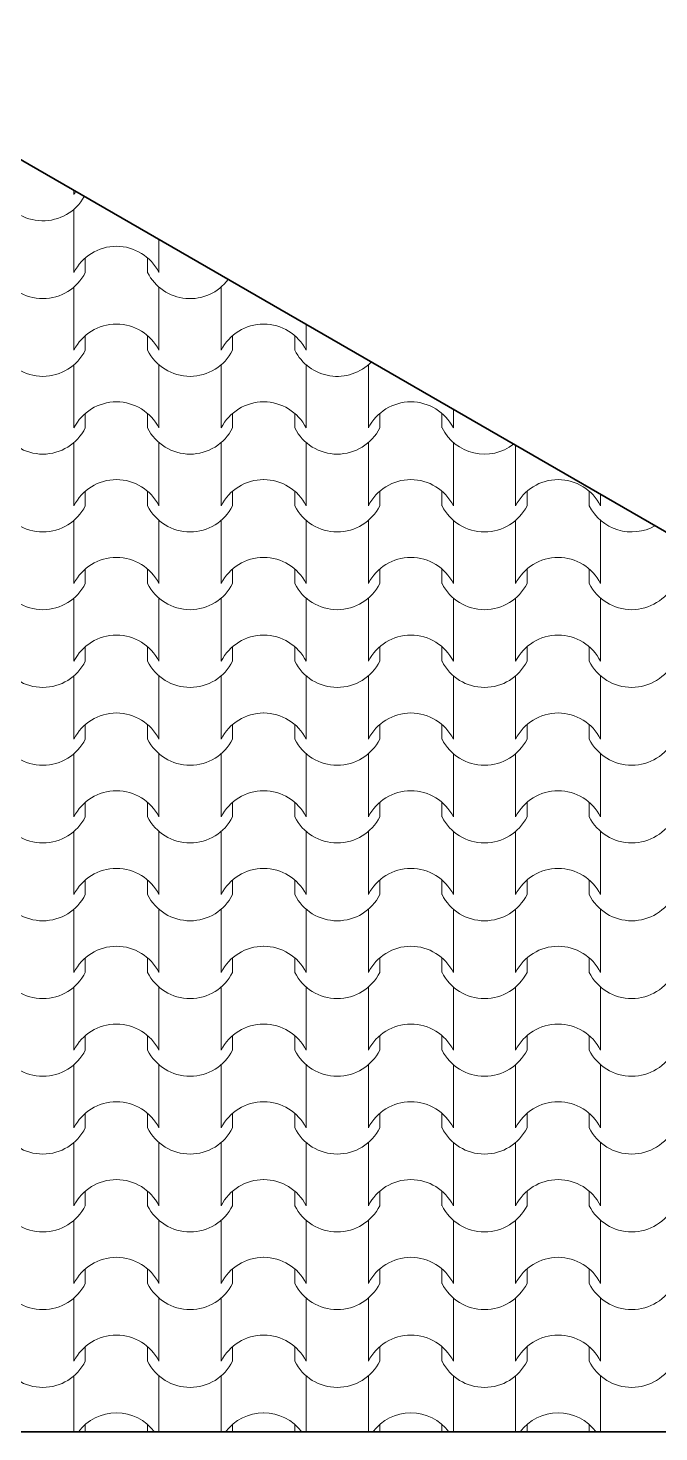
# Model space of a CAD drawing. Header units: millimetres. Extents: x 102766 to 172228, y -127504 to -81044.
# Drawn here: x 129837 to 131056, y -100622 to -97908 of the extents above; entities that cross this region are included whole.
import ezdxf

# ---------------------------------------------------------------- set-up
doc = ezdxf.new("R2010")
doc.units = ezdxf.units.MM
doc.header["$MEASUREMENT"] = 0
doc.layers.add('2D Drafting - General_Pen_No__105', color=7, linetype='Continuous', lineweight=13, true_color=0xcae6ff)
doc.layers.add('2D Drafting - General_Pen_No__82', color=7, linetype='Continuous', lineweight=20, true_color=0xaaaaaa)
doc.layers.add('Shell - Roof_Pen_No__21', color=7, linetype='Continuous', lineweight=35)

# ---------------------------------------------------------------- blocks, each defined once
blk = doc.blocks.new('*X6')
at = {"layer": '2D Drafting - General_Pen_No__82', "linetype": 'Continuous'}
for p, q in [((129925.2, -98222.4), (129925.2, -98230.4)), ((129925.2, -98258.8), (129925.2, -98319.8)), ((129925.2, -98319.8), (129925.2, -98380.8)), ((130089.5, -98317.3), (130089.5, -98319.8)), ((130089.5, -98319.8), (130089.5, -98380.8)), ((129947.2, -98352.7), (129947.2, -98380.8)), ((130067.5, -98352.7), (130067.5, -98380.8)), ((129925.2, -98409.2), (129925.2, -98470.1)), ((130089.5, -98409.2), (130089.5, -98470.1)), ((130209.7, -98409.2), (130209.7, -98470.1)), ((129925.2, -98470.1), (129925.2, -98531.1)), ((130089.5, -98470.1), (130089.5, -98531.1)), ((130209.7, -98470.1), (130209.7, -98531.1)), ((129947.2, -98503.1), (129947.2, -98531.1)), ((130067.5, -98503.1), (130067.5, -98531.1)), ((130231.7, -98503.1), (130231.7, -98531.1)), ((130352, -98503.1), (130352, -98531.1)), ((130374, -98481.5), (130374, -98531.1)), ((129925.2, -98559.5), (129925.2, -98620.5)), ((130089.5, -98559.5), (130089.5, -98620.5)), ((130209.7, -98559.5), (130209.7, -98620.5)), ((130374, -98559.5), (130374, -98620.5)), ((130494.2, -98559.5), (130494.2, -98620.5)), ((129925.2, -98620.5), (129925.2, -98681.4)), ((130089.5, -98620.5), (130089.5, -98681.4)), ((130209.7, -98620.5), (130209.7, -98681.4)), ((130374, -98620.5), (130374, -98681.4)), ((130494.2, -98620.5), (130494.2, -98681.4)), ((129947.2, -98653.4), (129947.2, -98681.4)), ((130067.5, -98653.4), (130067.5, -98681.4)), ((130231.7, -98653.4), (130231.7, -98681.4)), ((130352, -98653.4), (130352, -98681.4)), ((130516.2, -98653.4), (130516.2, -98681.4)), ((130636.4, -98653.4), (130636.4, -98681.4)), ((130658.4, -98645.7), (130658.4, -98681.4)), ((129925.2, -98709.8), (129925.2, -98770.8)), ((130089.5, -98709.8), (130089.5, -98770.8)), ((130209.7, -98709.8), (130209.7, -98770.8)), ((130374, -98709.8), (130374, -98770.8)), ((130494.2, -98709.8), (130494.2, -98770.8)), ((130658.4, -98709.8), (130658.4, -98770.8)), ((130778.7, -98715.2), (130778.7, -98770.8)), ((129925.2, -98770.8), (129925.2, -98831.8)), ((130089.5, -98770.8), (130089.5, -98831.8)), ((130209.7, -98770.8), (130209.7, -98831.8)), ((130374, -98770.8), (130374, -98831.8)), ((130494.2, -98770.8), (130494.2, -98831.8)), ((130658.4, -98770.8), (130658.4, -98831.8)), ((130778.7, -98770.8), (130778.7, -98831.8)), ((129947.2, -98803.8), (129947.2, -98831.8)), ((130067.5, -98803.8), (130067.5, -98831.8)), ((130231.7, -98803.8), (130231.7, -98831.8)), ((130352, -98803.8), (130352, -98831.8)), ((130516.2, -98803.8), (130516.2, -98831.8)), ((130636.4, -98803.8), (130636.4, -98831.8)), ((130800.7, -98803.8), (130800.7, -98831.8)), ((130920.9, -98803.8), (130920.9, -98831.8)), ((130942.9, -98810), (130942.9, -98831.8)), ((129925.2, -98860.2), (129925.2, -98921.1)), ((130089.5, -98860.2), (130089.5, -98921.1)), ((130209.7, -98860.2), (130209.7, -98921.1)), ((130374, -98860.2), (130374, -98921.1)), ((130494.2, -98860.2), (130494.2, -98921.1)), ((130658.4, -98860.2), (130658.4, -98921.1)), ((130778.7, -98860.2), (130778.7, -98921.1)), ((130942.9, -98860.2), (130942.9, -98921.1)), ((129925.2, -98921.1), (129925.2, -98982.1)), ((130089.5, -98921.1), (130089.5, -98982.1)), ((130209.7, -98921.1), (130209.7, -98982.1)), ((130374, -98921.1), (130374, -98982.1)), ((130494.2, -98921.1), (130494.2, -98982.1)), ((130658.4, -98921.1), (130658.4, -98982.1)), ((130778.7, -98921.1), (130778.7, -98982.1)), ((130942.9, -98921.1), (130942.9, -98982.1)), ((129947.2, -98954.1), (129947.2, -98982.1)), ((130067.5, -98954.1), (130067.5, -98982.1)), ((130231.7, -98954.1), (130231.7, -98982.1)), ((130352, -98954.1), (130352, -98982.1)), ((130516.2, -98954.1), (130516.2, -98982.1)), ((130636.4, -98954.1), (130636.4, -98982.1)), ((130800.7, -98954.1), (130800.7, -98982.1)), ((130920.9, -98954.1), (130920.9, -98982.1)), ((129925.2, -99010.5), (129925.2, -99071.5)), ((130089.5, -99010.5), (130089.5, -99071.5)), ((130209.7, -99010.5), (130209.7, -99071.5)), ((130374, -99010.5), (130374, -99071.5)), ((130494.2, -99010.5), (130494.2, -99071.5)), ((130658.4, -99010.5), (130658.4, -99071.5)), ((130778.7, -99010.5), (130778.7, -99071.5)), ((130942.9, -99010.5), (130942.9, -99071.5)), ((129925.2, -99071.5), (129925.2, -99132.5)), ((130089.5, -99071.5), (130089.5, -99132.5)), ((130209.7, -99071.5), (130209.7, -99132.5)), ((130374, -99071.5), (130374, -99132.5)), ((130494.2, -99071.5), (130494.2, -99132.5)), ((130658.4, -99071.5), (130658.4, -99132.5)), ((130778.7, -99071.5), (130778.7, -99132.5)), ((130942.9, -99071.5), (130942.9, -99132.5)), ((129947.2, -99104.4), (129947.2, -99132.5)), ((130067.5, -99104.4), (130067.5, -99132.5)), ((130231.7, -99104.4), (130231.7, -99132.5)), ((130352, -99104.4), (130352, -99132.5)), ((130516.2, -99104.4), (130516.2, -99132.5)), ((130636.4, -99104.4), (130636.4, -99132.5)), ((130800.7, -99104.4), (130800.7, -99132.5)), ((130920.9, -99104.4), (130920.9, -99132.5)), ((129925.2, -99160.9), (129925.2, -99221.8)), ((130089.5, -99160.9), (130089.5, -99221.8)), ((130209.7, -99160.9), (130209.7, -99221.8)), ((130374, -99160.9), (130374, -99221.8)), ((130494.2, -99160.9), (130494.2, -99221.8)), ((130658.4, -99160.9), (130658.4, -99221.8)), ((130778.7, -99160.9), (130778.7, -99221.8)), ((130942.9, -99160.9), (130942.9, -99221.8)), ((129925.2, -99221.8), (129925.2, -99282.8)), ((130089.5, -99221.8), (130089.5, -99282.8)), ((130209.7, -99221.8), (130209.7, -99282.8)), ((130374, -99221.8), (130374, -99282.8)), ((130494.2, -99221.8), (130494.2, -99282.8)), ((130658.4, -99221.8), (130658.4, -99282.8)), ((130778.7, -99221.8), (130778.7, -99282.8)), ((130942.9, -99221.8), (130942.9, -99282.8)), ((129947.2, -99254.8), (129947.2, -99282.8)), ((130067.5, -99254.8), (130067.5, -99282.8)), ((130231.7, -99254.8), (130231.7, -99282.8)), ((130352, -99254.8), (130352, -99282.8)), ((130516.2, -99254.8), (130516.2, -99282.8)), ((130636.4, -99254.8), (130636.4, -99282.8)), ((130800.7, -99254.8), (130800.7, -99282.8)), ((130920.9, -99254.8), (130920.9, -99282.8)), ((129925.2, -99311.2), (129925.2, -99372.2)), ((130089.5, -99311.2), (130089.5, -99372.2)), ((130209.7, -99311.2), (130209.7, -99372.2)), ((130374, -99311.2), (130374, -99372.2)), ((130494.2, -99311.2), (130494.2, -99372.2)), ((130658.4, -99311.2), (130658.4, -99372.2)), ((130778.7, -99311.2), (130778.7, -99372.2)), ((130942.9, -99311.2), (130942.9, -99372.2)), ((129925.2, -99372.2), (129925.2, -99433.1)), ((130089.5, -99372.2), (130089.5, -99433.1)), ((130209.7, -99372.2), (130209.7, -99433.1)), ((130374, -99372.2), (130374, -99433.1)), ((130494.2, -99372.2), (130494.2, -99433.1)), ((130658.4, -99372.2), (130658.4, -99433.1)), ((130778.7, -99372.2), (130778.7, -99433.1)), ((130942.9, -99372.2), (130942.9, -99433.1)), ((129947.2, -99405.1), (129947.2, -99433.1)), ((130067.5, -99405.1), (130067.5, -99433.1)), ((130231.7, -99405.1), (130231.7, -99433.1)), ((130352, -99405.1), (130352, -99433.1)), ((130516.2, -99405.1), (130516.2, -99433.1)), ((130636.4, -99405.1), (130636.4, -99433.1)), ((130800.7, -99405.1), (130800.7, -99433.1)), ((130920.9, -99405.1), (130920.9, -99433.1)), ((129925.2, -99461.5), (129925.2, -99522.5)), ((130089.5, -99461.5), (130089.5, -99522.5)), ((130209.7, -99461.5), (130209.7, -99522.5)), ((130374, -99461.5), (130374, -99522.5)), ((130494.2, -99461.5), (130494.2, -99522.5)), ((130658.4, -99461.5), (130658.4, -99522.5)), ((130778.7, -99461.5), (130778.7, -99522.5)), ((130942.9, -99461.5), (130942.9, -99522.5)), ((129925.2, -99522.5), (129925.2, -99583.5)), ((130089.5, -99522.5), (130089.5, -99583.5)), ((130209.7, -99522.5), (130209.7, -99583.5)), ((130374, -99522.5), (130374, -99583.5)), ((130494.2, -99522.5), (130494.2, -99583.5)), ((130658.4, -99522.5), (130658.4, -99583.5)), ((130778.7, -99522.5), (130778.7, -99583.5)), ((130942.9, -99522.5), (130942.9, -99583.5)), ((129947.2, -99555.4), (129947.2, -99583.5)), ((130067.5, -99555.4), (130067.5, -99583.5)), ((130231.7, -99555.4), (130231.7, -99583.5)), ((130352, -99555.4), (130352, -99583.5)), ((130516.2, -99555.4), (130516.2, -99583.5)), ((130636.4, -99555.4), (130636.4, -99583.5)), ((130800.7, -99555.4), (130800.7, -99583.5)), ((130920.9, -99555.4), (130920.9, -99583.5)), ((129925.2, -99611.9), (129925.2, -99672.8)), ((130089.5, -99611.9), (130089.5, -99672.8)), ((130209.7, -99611.9), (130209.7, -99672.8)), ((130374, -99611.9), (130374, -99672.8)), ((130494.2, -99611.9), (130494.2, -99672.8)), ((130658.4, -99611.9), (130658.4, -99672.8)), ((130778.7, -99611.9), (130778.7, -99672.8)), ((130942.9, -99611.9), (130942.9, -99672.8)), ((129925.2, -99672.8), (129925.2, -99733.8)), ((130089.5, -99672.8), (130089.5, -99733.8)), ((130209.7, -99672.8), (130209.7, -99733.8)), ((130374, -99672.8), (130374, -99733.8)), ((130494.2, -99672.8), (130494.2, -99733.8)), ((130658.4, -99672.8), (130658.4, -99733.8)), ((130778.7, -99672.8), (130778.7, -99733.8)), ((130942.9, -99672.8), (130942.9, -99733.8)), ((129947.2, -99705.8), (129947.2, -99733.8)), ((130067.5, -99705.8), (130067.5, -99733.8)), ((130231.7, -99705.8), (130231.7, -99733.8)), ((130352, -99705.8), (130352, -99733.8)), ((130516.2, -99705.8), (130516.2, -99733.8)), ((130636.4, -99705.8), (130636.4, -99733.8)), ((130800.7, -99705.8), (130800.7, -99733.8)), ((130920.9, -99705.8), (130920.9, -99733.8)), ((129925.2, -99762.2), (129925.2, -99823.2)), ((130089.5, -99762.2), (130089.5, -99823.2)), ((130209.7, -99762.2), (130209.7, -99823.2)), ((130374, -99762.2), (130374, -99823.2)), ((130494.2, -99762.2), (130494.2, -99823.2)), ((130658.4, -99762.2), (130658.4, -99823.2)), ((130778.7, -99762.2), (130778.7, -99823.2)), ((130942.9, -99762.2), (130942.9, -99823.2)), ((129925.2, -99823.2), (129925.2, -99884.1)), ((130089.5, -99823.2), (130089.5, -99884.1)), ((130209.7, -99823.2), (130209.7, -99884.1)), ((130374, -99823.2), (130374, -99884.1)), ((130494.2, -99823.2), (130494.2, -99884.1)), ((130658.4, -99823.2), (130658.4, -99884.1)), ((130778.7, -99823.2), (130778.7, -99884.1)), ((130942.9, -99823.2), (130942.9, -99884.1)), ((129947.2, -99856.1), (129947.2, -99884.1)), ((130067.5, -99856.1), (130067.5, -99884.1)), ((130231.7, -99856.1), (130231.7, -99884.1)), ((130352, -99856.1), (130352, -99884.1)), ((130516.2, -99856.1), (130516.2, -99884.1)), ((130636.4, -99856.1), (130636.4, -99884.1)), ((130800.7, -99856.1), (130800.7, -99884.1)), ((130920.9, -99856.1), (130920.9, -99884.1)), ((129925.2, -99912.5), (129925.2, -99973.5)), ((130089.5, -99912.5), (130089.5, -99973.5)), ((130209.7, -99912.5), (130209.7, -99973.5)), ((130374, -99912.5), (130374, -99973.5)), ((130494.2, -99912.5), (130494.2, -99973.5)), ((130658.4, -99912.5), (130658.4, -99973.5)), ((130778.7, -99912.5), (130778.7, -99973.5)), ((130942.9, -99912.5), (130942.9, -99973.5)), ((129925.2, -99973.5), (129925.2, -100034.5)), ((130089.5, -99973.5), (130089.5, -100034.5)), ((130209.7, -99973.5), (130209.7, -100034.5)), ((130374, -99973.5), (130374, -100034.5)), ((130494.2, -99973.5), (130494.2, -100034.5)), ((130658.4, -99973.5), (130658.4, -100034.5)), ((130778.7, -99973.5), (130778.7, -100034.5)), ((130942.9, -99973.5), (130942.9, -100034.5)), ((129947.2, -100006.4), (129947.2, -100034.5)), ((130067.5, -100006.4), (130067.5, -100034.5)), ((130231.7, -100006.4), (130231.7, -100034.5)), ((130352, -100006.4), (130352, -100034.5)), ((130516.2, -100006.4), (130516.2, -100034.5)), ((130636.4, -100006.4), (130636.4, -100034.5)), ((130800.7, -100006.4), (130800.7, -100034.5)), ((130920.9, -100006.4), (130920.9, -100034.5)), ((129925.2, -100062.9), (129925.2, -100123.8)), ((130089.5, -100062.9), (130089.5, -100123.8)), ((130209.7, -100062.9), (130209.7, -100123.8)), ((130374, -100062.9), (130374, -100123.8)), ((130494.2, -100062.9), (130494.2, -100123.8)), ((130658.4, -100062.9), (130658.4, -100123.8)), ((130778.7, -100062.9), (130778.7, -100123.8)), ((130942.9, -100062.9), (130942.9, -100123.8)), ((129925.2, -100123.8), (129925.2, -100184.8)), ((130089.5, -100123.8), (130089.5, -100184.8)), ((130209.7, -100123.8), (130209.7, -100184.8)), ((130374, -100123.8), (130374, -100184.8)), ((130494.2, -100123.8), (130494.2, -100184.8)), ((130658.4, -100123.8), (130658.4, -100184.8)), ((130778.7, -100123.8), (130778.7, -100184.8)), ((130942.9, -100123.8), (130942.9, -100184.8)), ((129947.2, -100156.8), (129947.2, -100184.8)), ((130067.5, -100156.8), (130067.5, -100184.8)), ((130231.7, -100156.8), (130231.7, -100184.8)), ((130352, -100156.8), (130352, -100184.8)), ((130516.2, -100156.8), (130516.2, -100184.8)), ((130636.4, -100156.8), (130636.4, -100184.8)), ((130800.7, -100156.8), (130800.7, -100184.8)), ((130920.9, -100156.8), (130920.9, -100184.8)), ((129925.2, -100213.2), (129925.2, -100274.2)), ((130089.5, -100213.2), (130089.5, -100274.2)), ((130209.7, -100213.2), (130209.7, -100274.2)), ((130374, -100213.2), (130374, -100274.2)), ((130494.2, -100213.2), (130494.2, -100274.2)), ((130658.4, -100213.2), (130658.4, -100274.2)), ((130778.7, -100213.2), (130778.7, -100274.2)), ((130942.9, -100213.2), (130942.9, -100274.2)), ((129925.2, -100274.2), (129925.2, -100335.1)), ((130089.5, -100274.2), (130089.5, -100335.1)), ((130209.7, -100274.2), (130209.7, -100335.1)), ((130374, -100274.2), (130374, -100335.1)), ((130494.2, -100274.2), (130494.2, -100335.1)), ((130658.4, -100274.2), (130658.4, -100335.1)), ((130778.7, -100274.2), (130778.7, -100335.1)), ((130942.9, -100274.2), (130942.9, -100335.1)), ((129947.2, -100307.1), (129947.2, -100335.1)), ((130067.5, -100307.1), (130067.5, -100335.1)), ((130231.7, -100307.1), (130231.7, -100335.1)), ((130352, -100307.1), (130352, -100335.1)), ((130516.2, -100307.1), (130516.2, -100335.1)), ((130636.4, -100307.1), (130636.4, -100335.1)), ((130800.7, -100307.1), (130800.7, -100335.1)), ((130920.9, -100307.1), (130920.9, -100335.1)), ((129925.2, -100363.5), (129925.2, -100424.5)), ((130089.5, -100363.5), (130089.5, -100424.5)), ((130209.7, -100363.5), (130209.7, -100424.5)), ((130374, -100363.5), (130374, -100424.5)), ((130494.2, -100363.5), (130494.2, -100424.5)), ((130658.4, -100363.5), (130658.4, -100424.5)), ((130778.7, -100363.5), (130778.7, -100424.5)), ((130942.9, -100363.5), (130942.9, -100424.5)), ((129925.2, -100424.5), (129925.2, -100485.5)), ((130089.5, -100424.5), (130089.5, -100485.5)), ((130209.7, -100424.5), (130209.7, -100485.5)), ((130374, -100424.5), (130374, -100485.5)), ((130494.2, -100424.5), (130494.2, -100485.5)), ((130658.4, -100424.5), (130658.4, -100485.5)), ((130778.7, -100424.5), (130778.7, -100485.5)), ((130942.9, -100424.5), (130942.9, -100485.5)), ((129947.2, -100457.4), (129947.2, -100485.5)), ((130067.5, -100457.4), (130067.5, -100485.5)), ((130231.7, -100457.4), (130231.7, -100485.5)), ((130352, -100457.4), (130352, -100485.5)), ((130516.2, -100457.4), (130516.2, -100485.5)), ((130636.4, -100457.4), (130636.4, -100485.5)), ((130800.7, -100457.4), (130800.7, -100485.5)), ((130920.9, -100457.4), (130920.9, -100485.5)), ((129925.2, -100513.9), (129925.2, -100574.8)), ((130089.5, -100513.9), (130089.5, -100574.8)), ((130209.7, -100513.9), (130209.7, -100574.8)), ((130374, -100513.9), (130374, -100574.8)), ((130494.2, -100513.9), (130494.2, -100574.8)), ((130658.4, -100513.9), (130658.4, -100574.8)), ((130778.7, -100513.9), (130778.7, -100574.8)), ((130942.9, -100513.9), (130942.9, -100574.8)), ((129925.2, -100574.8), (129925.2, -100622.1)), ((130089.5, -100574.8), (130089.5, -100622.1)), ((130209.7, -100574.8), (130209.7, -100622.1)), ((130374, -100574.8), (130374, -100622.1)), ((130494.2, -100574.8), (130494.2, -100622.1)), ((130658.4, -100574.8), (130658.4, -100622.1)), ((130778.7, -100574.8), (130778.7, -100622.1)), ((130942.9, -100574.8), (130942.9, -100622.1)), ((129947.2, -100607.8), (129947.2, -100622.1)), ((130067.5, -100607.8), (130067.5, -100622.1)), ((130231.7, -100607.8), (130231.7, -100622.1)), ((130352, -100607.8), (130352, -100622.1)), ((130516.2, -100607.8), (130516.2, -100622.1)), ((130636.4, -100607.8), (130636.4, -100622.1)), ((130800.7, -100607.8), (130800.7, -100622.1)), ((130920.9, -100607.8), (130920.9, -100622.1))]:
    blk.add_line(p, q, dxfattribs=at)
for centre, radius, start, end in [((129865.1, -98189.1), 91.9, 206.7044, 330.7577), ((130007.6, -98272.4), 92.5, 148.714, 153.0115), ((130007.6, -98422.7), 92.5, 90.1705, 153.0115), ((130007.1, -98422.7), 92.5, 26.9885, 89.8295), ((129865.1, -98339.5), 91.9, 206.7044, 333.2956), ((130149.6, -98339.5), 91.9, 206.7044, 323.2345), ((130007.6, -98573.1), 92.5, 90.1705, 153.0115), ((130007.1, -98573.1), 92.5, 26.9885, 89.8295), ((130292.1, -98573.1), 92.5, 90.1705, 153.0115), ((130291.6, -98573.1), 92.5, 26.9885, 89.8295), ((129865.1, -98489.8), 91.9, 206.7044, 333.2956), ((130149.6, -98489.8), 91.9, 206.7044, 333.2956), ((130434.1, -98489.8), 91.9, 206.7044, 315.5915), ((130007.6, -98723.4), 92.5, 90.1705, 153.0115), ((130007.1, -98723.4), 92.5, 26.9885, 89.8295), ((130292.1, -98723.4), 92.5, 90.1705, 153.0115), ((130291.6, -98723.4), 92.5, 26.9885, 89.8295), ((130576.6, -98723.4), 92.5, 90.1705, 153.0115), ((130576, -98723.4), 92.5, 26.9885, 89.8295), ((129865.1, -98640.1), 91.9, 206.7044, 333.2956), ((130149.6, -98640.1), 91.9, 206.7044, 333.2956), ((130434.1, -98640.1), 91.9, 206.7044, 333.2956), ((130718.6, -98640.1), 91.9, 206.7044, 307.6749), ((130007.6, -98873.7), 92.5, 90.1705, 153.0115), ((130007.1, -98873.7), 92.5, 26.9885, 89.8295), ((130292.1, -98873.7), 92.5, 90.1705, 153.0115), ((130291.6, -98873.7), 92.5, 26.9885, 89.8295), ((130576.6, -98873.7), 92.5, 90.1705, 153.0115), ((130576, -98873.7), 92.5, 26.9885, 89.8295), ((130861.1, -98873.7), 92.5, 90.1705, 153.0115), ((130860.5, -98873.7), 92.5, 26.9885, 89.8295), ((129865.1, -98790.5), 91.9, 206.7044, 333.2956), ((130149.6, -98790.5), 91.9, 206.7044, 333.2956), ((130434.1, -98790.5), 91.9, 206.7044, 333.2956), ((130718.6, -98790.5), 91.9, 206.7044, 333.2956), ((131003, -98790.5), 91.9, 206.7044, 299.2768), ((130007.6, -99024.1), 92.5, 90.1705, 153.0115), ((130007.1, -99024.1), 92.5, 26.9885, 89.8295), ((130292.1, -99024.1), 92.5, 90.1705, 153.0115), ((130291.6, -99024.1), 92.5, 26.9885, 89.8295), ((130576.6, -99024.1), 92.5, 90.1705, 153.0115), ((130576, -99024.1), 92.5, 26.9885, 89.8295), ((130861.1, -99024.1), 92.5, 90.1705, 153.0115), ((130860.5, -99024.1), 92.5, 26.9885, 89.8295), ((129865.1, -98940.8), 91.9, 206.7044, 333.2956), ((130149.6, -98940.8), 91.9, 206.7044, 333.2956), ((130434.1, -98940.8), 91.9, 206.7044, 333.2956), ((130718.6, -98940.8), 91.9, 206.7044, 333.2956), ((131003, -98940.8), 91.9, 206.7044, 333.2956), ((130007.6, -99174.4), 92.5, 90.1705, 153.0115), ((130007.1, -99174.4), 92.5, 26.9885, 89.8295), ((130292.1, -99174.4), 92.5, 90.1705, 153.0115), ((130291.6, -99174.4), 92.5, 26.9885, 89.8295), ((130576.6, -99174.4), 92.5, 90.1705, 153.0115), ((130576, -99174.4), 92.5, 26.9885, 89.8295), ((130861.1, -99174.4), 92.5, 90.1705, 153.0115), ((130860.5, -99174.4), 92.5, 26.9885, 89.8295), ((129865.1, -99091.1), 91.9, 206.7044, 333.2956), ((130149.6, -99091.1), 91.9, 206.7044, 333.2956), ((130434.1, -99091.1), 91.9, 206.7044, 333.2956), ((130718.6, -99091.1), 91.9, 206.7044, 333.2956), ((131003, -99091.1), 91.9, 206.7044, 333.2956), ((130007.6, -99324.8), 92.5, 90.1705, 153.0115), ((130007.1, -99324.8), 92.5, 26.9885, 89.8295), ((130292.1, -99324.8), 92.5, 90.1705, 153.0115), ((130291.6, -99324.8), 92.5, 26.9885, 89.8295), ((130576.6, -99324.8), 92.5, 90.1705, 153.0115), ((130576, -99324.8), 92.5, 26.9885, 89.8295), ((130861.1, -99324.8), 92.5, 90.1705, 153.0115), ((130860.5, -99324.8), 92.5, 26.9885, 89.8295), ((129865.1, -99241.5), 91.9, 206.7044, 333.2956), ((130149.6, -99241.5), 91.9, 206.7044, 333.2956), ((130434.1, -99241.5), 91.9, 206.7044, 333.2956), ((130718.6, -99241.5), 91.9, 206.7044, 333.2956), ((131003, -99241.5), 91.9, 206.7044, 333.2956), ((130007.6, -99475.1), 92.5, 90.1705, 153.0115), ((130007.1, -99475.1), 92.5, 26.9885, 89.8295), ((130292.1, -99475.1), 92.5, 90.1705, 153.0115), ((130291.6, -99475.1), 92.5, 26.9885, 89.8295), ((130576.6, -99475.1), 92.5, 90.1705, 153.0115), ((130576, -99475.1), 92.5, 26.9885, 89.8295), ((130861.1, -99475.1), 92.5, 90.1705, 153.0115), ((130860.5, -99475.1), 92.5, 26.9885, 89.8295), ((129865.1, -99391.8), 91.9, 206.7044, 333.2956), ((130149.6, -99391.8), 91.9, 206.7044, 333.2956), ((130434.1, -99391.8), 91.9, 206.7044, 333.2956), ((130718.6, -99391.8), 91.9, 206.7044, 333.2956), ((131003, -99391.8), 91.9, 206.7044, 333.2956), ((130007.6, -99625.4), 92.5, 90.1705, 153.0115), ((130007.1, -99625.4), 92.5, 26.9885, 89.8295), ((130292.1, -99625.4), 92.5, 90.1705, 153.0115), ((130291.6, -99625.4), 92.5, 26.9885, 89.8295), ((130576.6, -99625.4), 92.5, 90.1705, 153.0115), ((130576, -99625.4), 92.5, 26.9885, 89.8295), ((130861.1, -99625.4), 92.5, 90.1705, 153.0115), ((130860.5, -99625.4), 92.5, 26.9885, 89.8295), ((129865.1, -99542.2), 91.9, 206.7044, 333.2956), ((130149.6, -99542.2), 91.9, 206.7044, 333.2956), ((130434.1, -99542.2), 91.9, 206.7044, 333.2956), ((130718.6, -99542.2), 91.9, 206.7044, 333.2956), ((131003, -99542.2), 91.9, 206.7044, 333.2956), ((130007.6, -99775.8), 92.5, 90.1705, 153.0115), ((130007.1, -99775.8), 92.5, 26.9885, 89.8295), ((130292.1, -99775.8), 92.5, 90.1705, 153.0115), ((130291.6, -99775.8), 92.5, 26.9885, 89.8295), ((130576.6, -99775.8), 92.5, 90.1705, 153.0115), ((130576, -99775.8), 92.5, 26.9885, 89.8295), ((130861.1, -99775.8), 92.5, 90.1705, 153.0115), ((130860.5, -99775.8), 92.5, 26.9885, 89.8295), ((129865.1, -99692.5), 91.9, 206.7044, 333.2956), ((130149.6, -99692.5), 91.9, 206.7044, 333.2956), ((130434.1, -99692.5), 91.9, 206.7044, 333.2956), ((130718.6, -99692.5), 91.9, 206.7044, 333.2956), ((131003, -99692.5), 91.9, 206.7044, 333.2956), ((130007.6, -99926.1), 92.5, 90.1705, 153.0115), ((130007.1, -99926.1), 92.5, 26.9885, 89.8295), ((130292.1, -99926.1), 92.5, 90.1705, 153.0115), ((130291.6, -99926.1), 92.5, 26.9885, 89.8295), ((130576.6, -99926.1), 92.5, 90.1705, 153.0115), ((130576, -99926.1), 92.5, 26.9885, 89.8295), ((130861.1, -99926.1), 92.5, 90.1705, 153.0115), ((130860.5, -99926.1), 92.5, 26.9885, 89.8295), ((129865.1, -99842.8), 91.9, 206.7044, 333.2956), ((130149.6, -99842.8), 91.9, 206.7044, 333.2956), ((130434.1, -99842.8), 91.9, 206.7044, 333.2956), ((130718.6, -99842.8), 91.9, 206.7044, 333.2956), ((131003, -99842.8), 91.9, 206.7044, 333.2956), ((130007.6, -100076.4), 92.5, 90.1705, 153.0115), ((130007.1, -100076.4), 92.5, 26.9885, 89.8295), ((130292.1, -100076.4), 92.5, 90.1705, 153.0115), ((130291.6, -100076.4), 92.5, 26.9885, 89.8295), ((130576.6, -100076.4), 92.5, 90.1705, 153.0115), ((130576, -100076.4), 92.5, 26.9885, 89.8295), ((130861.1, -100076.4), 92.5, 90.1705, 153.0115), ((130860.5, -100076.4), 92.5, 26.9885, 89.8295), ((129865.1, -99993.2), 91.9, 206.7044, 333.2956), ((130149.6, -99993.2), 91.9, 206.7044, 333.2956), ((130434.1, -99993.2), 91.9, 206.7044, 333.2956), ((130718.6, -99993.2), 91.9, 206.7044, 333.2956), ((131003, -99993.2), 91.9, 206.7044, 333.2956), ((130007.6, -100226.8), 92.5, 90.1705, 153.0115), ((130007.1, -100226.8), 92.5, 26.9885, 89.8295), ((130292.1, -100226.8), 92.5, 90.1705, 153.0115), ((130291.6, -100226.8), 92.5, 26.9885, 89.8295), ((130576.6, -100226.8), 92.5, 90.1705, 153.0115), ((130576, -100226.8), 92.5, 26.9885, 89.8295), ((130861.1, -100226.8), 92.5, 90.1705, 153.0115), ((130860.5, -100226.8), 92.5, 26.9885, 89.8295), ((129865.1, -100143.5), 91.9, 206.7044, 333.2956), ((130149.6, -100143.5), 91.9, 206.7044, 333.2956), ((130434.1, -100143.5), 91.9, 206.7044, 333.2956), ((130718.6, -100143.5), 91.9, 206.7044, 333.2956), ((131003, -100143.5), 91.9, 206.7044, 333.2956), ((130007.6, -100377.1), 92.5, 90.1705, 153.0115), ((130007.1, -100377.1), 92.5, 26.9885, 89.8295), ((130292.1, -100377.1), 92.5, 90.1705, 153.0115), ((130291.6, -100377.1), 92.5, 26.9885, 89.8295), ((130576.6, -100377.1), 92.5, 90.1705, 153.0115), ((130576, -100377.1), 92.5, 26.9885, 89.8295), ((130861.1, -100377.1), 92.5, 90.1705, 153.0115), ((130860.5, -100377.1), 92.5, 26.9885, 89.8295), ((129865.1, -100293.8), 91.9, 206.7044, 333.2956), ((130149.6, -100293.8), 91.9, 206.7044, 333.2956), ((130434.1, -100293.8), 91.9, 206.7044, 333.2956), ((130718.6, -100293.8), 91.9, 206.7044, 333.2956), ((131003, -100293.8), 91.9, 206.7044, 333.2956), ((130007.6, -100527.4), 92.5, 90.1705, 153.0115), ((130007.1, -100527.4), 92.5, 26.9885, 89.8295), ((130292.1, -100527.4), 92.5, 90.1705, 153.0115), ((130291.6, -100527.4), 92.5, 26.9885, 89.8295), ((130576.6, -100527.4), 92.5, 90.1705, 153.0115), ((130576, -100527.4), 92.5, 26.9885, 89.8295), ((130861.1, -100527.4), 92.5, 90.1705, 153.0115), ((130860.5, -100527.4), 92.5, 26.9885, 89.8295), ((129865.1, -100444.2), 91.9, 206.7044, 333.2956), ((130149.6, -100444.2), 91.9, 206.7044, 333.2956), ((130434.1, -100444.2), 91.9, 206.7044, 333.2956), ((130718.6, -100444.2), 91.9, 206.7044, 333.2956), ((131003, -100444.2), 91.9, 206.7044, 333.2956), ((130007.6, -100677.8), 92.5, 90.1705, 142.9945), ((130007.1, -100677.8), 92.5, 37.0055, 89.8295), ((130292.1, -100677.8), 92.5, 90.1705, 142.9945), ((130291.6, -100677.8), 92.5, 37.0055, 89.8295), ((130576.6, -100677.8), 92.5, 90.1705, 142.9945), ((130576, -100677.8), 92.5, 37.0055, 89.8295), ((130861.1, -100677.8), 92.5, 90.1705, 142.9945), ((130860.5, -100677.8), 92.5, 37.0055, 89.8295)]:
    blk.add_arc(centre, radius, start, end, dxfattribs=at)
blk = doc.blocks.new('Fill_3')
at = {"layer": '2D Drafting - General_Pen_No__105', "linetype": 'Continuous'}
for p, q in [((134081.6, -100622.1), (129381.4, -97908.4)), ((124681.1, -100622.1), (134081.6, -100622.1))]:
    blk.add_line(p, q, dxfattribs=at)
at = {"layer": '2D Drafting - General_Pen_No__82', "linetype": 'Continuous'}
blk.add_blockref('*X6', (0, 0), dxfattribs=at)

msp = doc.modelspace()

# ---------------------------------------------------------------- linework, layer by layer
at = {"layer": 'Shell - Roof_Pen_No__21', "linetype": 'Continuous'}
for p, q in [((134081.6, -100622.1), (129381.4, -97908.4)), ((124681.1, -100622.1), (134081.6, -100622.1))]:
    msp.add_line(p, q, dxfattribs=at)

# ---------------------------------------------------------------- block references
at = {"layer": '2D Drafting - General_Pen_No__82', "linetype": 'Continuous'}
msp.add_blockref('Fill_3', (0, 0), dxfattribs=at)

doc.saveas('drawing.dxf')
